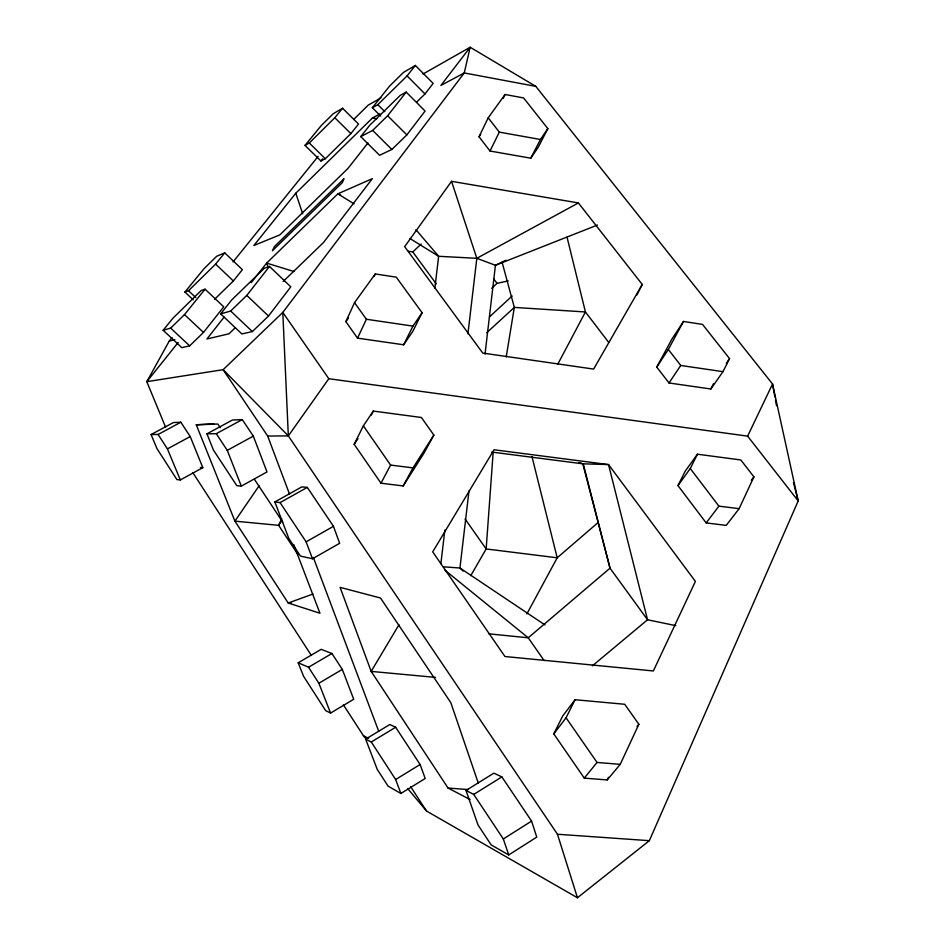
<?xml version="1.0" encoding="UTF-8"?>
<svg xmlns="http://www.w3.org/2000/svg" width="945" height="945" viewBox="0 0 945 945"><rect width="100%" height="100%" fill="white"/><g stroke="black" fill="none" stroke-linecap="round" stroke-linejoin="round"><path stroke-width="1.42" d="M493.195 451.946L486.155 548.951L470.775 575.659M440.878 563.692L444.847 530.027M467.94 333.762L476.823 258.304L451.545 181.322L578.399 202.939L642.234 284.433L636.965 294.899M468.98 490.987L459.943 568.004L463.109 571.087M485.021 354.162L495.44 265.285L506.036 260.194M434.854 288.272L438.645 256.296L415.906 229.67M506.225 356.891L514.328 307.409L502.078 262.167M407.685 788.567L426.514 811.034L577.442 897.75L649.357 840.672L798.194 500.944L772.537 384.001L535.803 86.361L470.161 47.25L423.029 74.017M345.858 321.643L354.54 302.636L375.295 273.944L396.274 277.18L422.096 312.724L412.764 331.423L403.657 344.783L357.529 338.145L345.858 321.643L348.433 318.052M374.125 276.483L375.295 273.944M281.716 518.663L278.633 525.326L297.899 554.514M620.227 764.34L638.867 724.248L624.704 704.273L575.068 699.725L562.771 715.897L553.782 733.875L584.282 778.113L607.21 779.932L620.227 764.34L597.051 762.45L566.055 717.798L575.068 699.725M739.12 508.67L753.921 476.859L740.845 459.979L697.422 454.202L685.125 471.295L677.967 485.6L706.175 522.928L726.221 525.373L739.12 508.67L718.897 506.142L690.275 468.543L697.422 454.202M607.21 779.932L608.45 777.274M357.529 338.145L366.388 319.256L354.54 302.636M793.446 482.659L798.194 500.944L747.637 436.141L772.537 384.001L774.924 396.994M479.032 136.777L488.199 117.806L505.055 94.5L523.613 97.937L547.852 128.626L538.189 147.314L530.771 158.193L490.018 151.023L479.032 136.777L480.721 134.45M503.212 98.292L505.055 94.5M490.018 151.023L499.326 132.123L488.199 117.806M354.162 444.292L363.353 425.852L373.31 411.075L421.387 417.477L433.849 435.066L423.962 453.198L403.196 485.931L381 483.214L354.162 444.292L357.978 438.622M403.657 344.783L412.953 326.108L422.096 312.724M371.326 415.032L373.31 411.075M722.96 371.668L729.564 358.616L702.525 324.395L683.483 321.454L671.919 339.101L656.751 367.085L669.013 382.973L710.853 388.997L722.96 371.668L680.754 365.467L668.328 349.473L683.483 321.454M710.853 388.997L713.499 383.776M530.771 158.193L540.434 139.494L547.852 128.626M381 483.214L390.58 465.07L363.353 425.852M557.904 363.943L585.428 311.968L567.035 237.16M526.861 613.943L557.196 557.798L598.374 522.302M403.196 485.931L413 467.881L433.849 435.066M172.025 337.625L169.249 341.062L146.806 381.674L165.647 427.305M642.234 284.433L593.625 369.082L482.765 353.076L404.661 246.645L451.545 181.322M398.967 624.787L371.172 671.399L448.048 788.035L470.067 799.517M656.751 367.085L668.328 349.473M669.013 382.973L680.754 365.467M281.964 520.459L278.633 525.326L234.915 521.144L196.265 424.789L213.889 423.821M259.107 485.813L234.915 521.144L288.19 603.005L319.942 613.222L293.694 544.497M726.339 363.246L729.564 358.616M178.168 342.492L146.806 381.674L223.15 369.672L267.671 436.035L288.331 435.893L328.813 378.721L747.637 436.141M677.967 485.6L690.275 468.543M706.175 522.928L718.897 506.142M268.498 316.032L290.8 286.831L269.49 266.443L264.281 268.286L231.56 300.097L220.657 313.894L241.896 333.939L252.35 331.565L268.498 316.032L246.787 295.407L269.49 266.443M406.858 134.899L425.085 111.037L406.196 92.09L400.16 95.433L369.696 125.307L360.754 136.623L379.595 155.275L391.856 149.464L406.858 134.899L387.639 115.751L406.196 92.09M553.782 733.875L566.055 717.798M751.346 480.214L753.921 476.859M416.639 102.107L425.002 93.945L433.153 83.396L415.351 65.441L403.42 72.458L389.694 85.971L372.354 107.718L380.717 116.046M367.936 142.955L348.114 168.269L279.862 234.88L253.862 245.511L295.797 193.217L372.448 117.995L379.914 113.943M224.107 317.142L206.92 338.983L229.021 333.786L235.388 327.632M251.252 282.649L266.632 263.112L337.861 193.82L372.33 178.652L323.497 242.534L283.157 281.492M203.482 332.427L223.741 306.841L205.065 289.182L201.131 290.576L173.006 318.134L163.142 330.254L181.783 347.654L189.661 345.858L203.482 332.427L184.488 314.602L205.065 289.182M372.354 107.718L377.799 104.671L407.071 75.907L415.351 65.441M214.586 299.293L233.368 280.972L242.381 269.668L224.756 252.87L216.712 256.237L203.978 268.77L184.936 292.029L193.205 299.825M350.878 133.611L358.509 124.043L342.574 108.25L333.195 113.754L321.182 125.65L305.011 145.4L320.922 160.993L325.316 158.736L350.878 133.611L334.825 117.747L342.574 108.25M320.922 160.993L322.694 158.784M233.061 261.907L318.134 156.362M184.936 292.029L188.516 290.729L215.614 264.092L224.756 252.87M584.282 778.113L597.051 762.45M637.013 726.504L638.867 724.248M305.011 145.4L309.287 143.002L334.825 117.747M353.654 119.483L368.243 105.119L380.977 97.89M163.142 330.254L170.691 328.116L184.488 314.602M360.754 136.623L372.661 130.422L387.639 115.751M220.657 313.894L230.663 311.047L246.787 295.407M408.453 251.264L412.788 251.949L421.151 244.034M491.683 288.308L497.035 283.346L508.245 280.913M489.51 316.858L512.178 295.986M486.64 332.817L514.328 307.409L585.428 311.968L608.639 342.314M592.385 665.847L647.538 619.766L675.852 625.649M508.729 854.93L536.76 837.105L531.574 821.099L501.866 776.896L493.857 773.152L466.003 790.457L478.04 825.02L491.187 844.936L508.729 854.93L503.319 838.971L473.74 794.414L466.003 790.457M503.319 838.971L531.574 821.099M473.74 794.414L501.866 776.896M400.893 793.469L425.203 778.503L420.112 764.517L395.66 727.26L389.812 724.531L365.644 739.12L377.22 769.348L388.111 786.181L400.893 793.469L395.636 779.519L371.279 742.002L365.644 739.12M395.636 779.519L420.112 764.517M371.279 742.002L395.66 727.26M330.585 713.062L353.713 699.276L342.314 669.414L331.931 653.503L321.182 649.345L298.183 662.788L303.593 676.348L325.647 710.605L330.585 713.062L318.867 683.247L308.519 667.241L298.183 662.788M318.867 683.247L342.314 669.414M308.519 667.241L331.931 653.503M312.488 558.779L339.633 543.292L333.467 526.33L307.302 487.396L301.798 486.899L274.841 501.949L288.827 538.473L300.451 556.073L312.488 558.779L306.121 541.839L280.074 502.61L274.841 501.949M306.121 541.839L333.467 526.33M280.074 502.61L307.302 487.396M241.329 486.12L266.986 471.945L253.319 436.129L242.286 419.592L232.435 420.017L206.955 433.826L213.405 450.021L236.805 485.659L241.329 486.12L227.261 450.363L216.275 433.708L206.955 433.826M227.261 450.363L253.319 436.129M180.33 479.942L202.821 467.657L190.217 436.566L180.849 422.226L173.431 422.545L151.07 434.546L156.976 448.639L176.916 479.599L180.33 479.942L167.419 448.899L158.099 434.464L151.07 434.546M410.024 238.553L438.645 256.296L476.823 258.304L578.399 202.939M216.275 433.708L242.286 419.592M167.419 448.899L190.217 436.566M158.099 434.464L180.849 422.226M597.441 225.052L495.44 265.285L476.823 258.304M312.96 594.039L288.19 603.005L291.131 603.099M169.249 341.062L174.86 339.657M196.265 424.789L217.858 424.033L220.291 427.707M582.781 463.806L608.533 464.586L695.414 581.411L653.361 670.962L504.949 656.515L432.715 551.868L494.046 449.761L608.533 464.586L647.538 619.766L610.021 568.169L582.781 463.806L491.695 452.053M200.423 467.491L202.821 467.657M535.803 86.361L464.255 72.942L440.913 85.428L470.161 47.25L464.255 72.942L282.803 312.417L223.15 369.672L288.331 435.893L557.467 834.246L649.357 840.672M443.311 566.811L459.943 568.004L545.017 624.94M448.048 788.035L468.377 789.583M435.527 677.388L371.172 671.399L340.082 587.353L380.516 598.02L450.8 702.631L478.347 783.263M488.967 633.847L528.231 637.792L610.021 568.169L583.254 463.806L579.061 462.601M390.58 465.07L413 467.881M366.388 319.256L412.953 326.108M372.448 117.995L376.712 118.751M499.326 132.123L540.434 139.494M293.966 271.51L266.632 263.112L268.203 267.246M340.554 194.859L337.861 193.82L354.032 203.848M343.413 704.864L363.447 735.753L368.68 738.411M445.095 570.319L528.231 637.792L544.143 660.579M170.691 328.116L189.661 345.858M188.516 290.729L195.816 297.604M230.663 311.047L252.35 331.565M215.614 264.092L233.368 280.972M309.287 143.002L325.316 158.736M372.661 130.422L391.856 149.464M377.799 104.671L384.769 111.616M407.071 75.907L425.002 93.945M363.447 735.753L366.27 739.12M493.562 278.704L497.035 283.346M412.788 251.949L436.271 283.913M465.07 518.947L486.155 548.951L557.196 557.798L531.988 456.695M328.813 378.721L282.803 312.417L288.331 435.893M254.37 479.233L282.768 522.172M410.626 786.642L426.514 811.034M192.768 472.547L311.366 655.428M267.671 436.035L289.465 493.963M313.327 557.42L378.697 731.217M295.797 193.217L302.683 213.759M557.467 834.246L577.442 897.75M775.455 399.889L776.518 405.665M343.838 178.912L342.362 182.598L272.443 250.72L274.345 246.645L343.838 178.912"/></g></svg>
